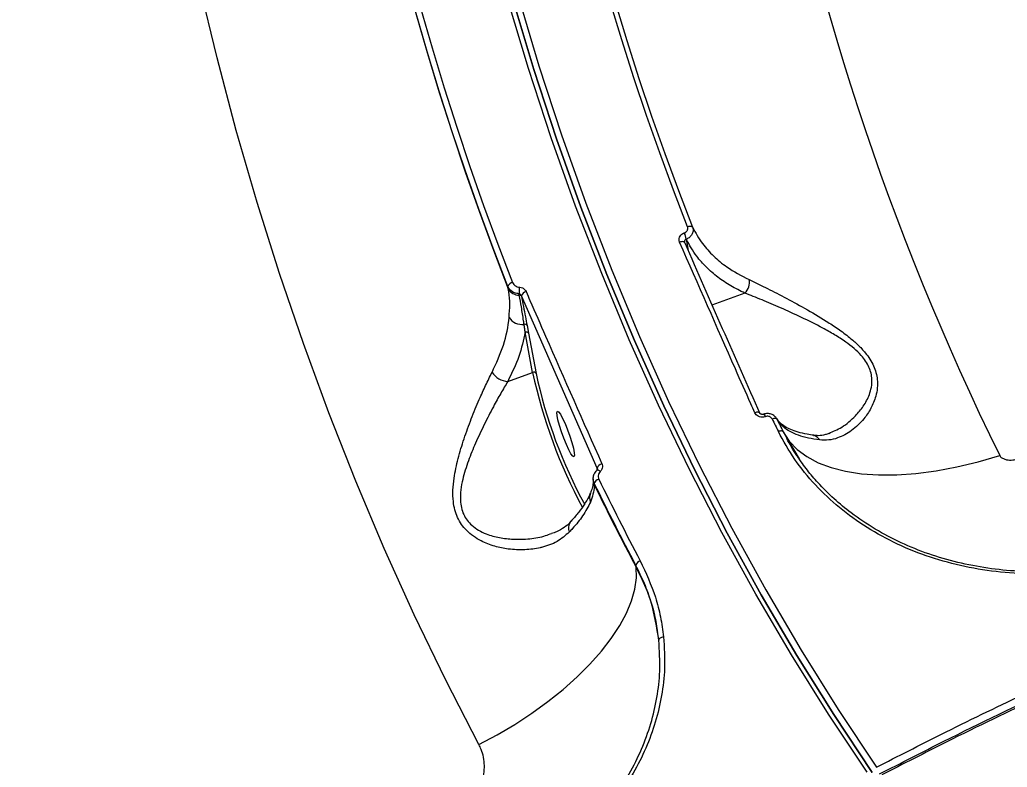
# Model space of a CAD drawing. Header units: millimetres. Extents: x -8607 to 7621, y -5747 to 4382.
# Drawn here: x 4368.8 to 4551.7, y -271.6 to -133 of the extents above; entities that cross this region are included whole.
import ezdxf

# ---------------------------------------------------------------- set-up
doc = ezdxf.new("R2010")
doc.units = ezdxf.units.MM
doc.layers.add('DIKOM_ОБЪЕКТ', color=7, linetype='Continuous')
doc.layers.add('DIKOM_РАЗМЕР_ОБЪЕКТА', color=7, linetype='Continuous')
doc.styles.add('style1', font='arial.ttf', dxfattribs={"width": 0.8})
doc.dimstyles.new('1-50', dxfattribs={"dimtxt": 300, "dimasz": 200, "dimexe": 100, "dimexo": 0, "dimgap": 100, "dimtad": 1, "dimtxsty": 'style1', "dimcen": 200, "dimclrd": 7, "dimclre": 7, "dimclrt": 7, "dimadec": 1, "dimazin": 2, "dimtfac": 1, "dimtmove": 0, "dimatfit": 2, "dimfxl": 0, "dimlwd": 25, "dimlwe": 18, "dimarcsym": 0})

# ---------------------------------------------------------------- blocks, each defined once
blk = doc.blocks.new('*D11')
at = {"layer": 'Defpoints', "color": 0, "transparency": 16777216}
for p in [(7619.37, -165.15), (-6826.53, -739.39), (7619.37, -5647.14)]:
    blk.add_point(p, dxfattribs=at)
at = {"layer": 'DIKOM_РАЗМЕР_ОБЪЕКТА', "color": 7, "lineweight": 18, "transparency": 16777216}
for p, q in [((7619.37, -165.15), (7619.37, -5747.14)), ((-6826.53, -739.39), (-6826.53, -5747.14))]:
    blk.add_line(p, q, dxfattribs=at)
at = {"layer": 'DIKOM_РАЗМЕР_ОБЪЕКТА', "color": 7, "lineweight": 25, "transparency": 16777216}
blk.add_line((-6626.53, -5647.14), (7419.37, -5647.14), dxfattribs=at)
at = {"layer": 'DIKOM_РАЗМЕР_ОБЪЕКТА', "color": 7, "transparency": 16777216}
for points in [[(-6626.53, -5613.8), (-6626.53, -5680.47), (-6826.53, -5647.14)], [(7419.37, -5613.8), (7419.37, -5680.47), (7619.37, -5647.14)]]:
    blk.add_solid(points, dxfattribs=at)
at = {"layer": 'DIKOM_РАЗМЕР_ОБЪЕКТА', "color": 7, "transparency": 16777216, "insert": (396.42, -5393.96), "char_height": 300, "attachment_point": 5, "style": 'style1'}
blk.add_mtext('14400', dxfattribs=at)
blk = doc.blocks.new('*D13')
at = {"layer": 'Defpoints', "color": 0, "transparency": 16777216}
for p in [(-5326.53, -191.39), (6073.47, -191.39), (6073.47, -4959.53)]:
    blk.add_point(p, dxfattribs=at)
at = {"layer": 'DIKOM_РАЗМЕР_ОБЪЕКТА', "color": 7, "lineweight": 18, "transparency": 16777216}
for p, q in [((-5326.53, -191.39), (-5326.53, -5059.53)), ((6073.47, -191.39), (6073.47, -5059.53))]:
    blk.add_line(p, q, dxfattribs=at)
at = {"layer": 'DIKOM_РАЗМЕР_ОБЪЕКТА', "color": 7, "lineweight": 25, "transparency": 16777216}
blk.add_line((-5126.53, -4959.53), (5873.47, -4959.53), dxfattribs=at)
at = {"layer": 'DIKOM_РАЗМЕР_ОБЪЕКТА', "color": 7, "transparency": 16777216}
for points in [[(-5126.53, -4926.2), (-5126.53, -4992.86), (-5326.53, -4959.53)], [(5873.47, -4926.2), (5873.47, -4992.86), (6073.47, -4959.53)]]:
    blk.add_solid(points, dxfattribs=at)
at = {"layer": 'DIKOM_РАЗМЕР_ОБЪЕКТА', "color": 7, "transparency": 16777216, "insert": (373.47, -4706.36), "char_height": 300, "attachment_point": 5, "style": 'style1'}
blk.add_mtext('11400', dxfattribs=at)

msp = doc.modelspace()

# ---------------------------------------------------------------- linework, layer by layer
at = {"layer": 'DIKOM_ОБЪЕКТ', "color": 7, "linetype": 'Continuous', "lineweight": 15}
for p, q in [((4491.902, -172.491), (4491.927, -172.483)), ((4492.276, -173.676), (4492.25, -173.685)), ((4492.25, -173.685), (4492.608, -175.782)), ((4491.981, -174.35), (4491.966, -174.289)), ((4459.303, -182.861), (4459.229, -182.437)), ((4461.343, -184.034), (4461.296, -183.782)), ((4475.789, -216.126), (4461.73, -184.175)), ((4461.73, -184.175), (4461.745, -184.255)), ((4503.13, -183.667), (4497.032, -185.873)), ((4462.78, -189.651), (4463.062, -191.114)), ((4463.811, -198.366), (4462.424, -190.931)), ((4463.062, -191.114), (4464.448, -198.549)), ((4459.209, -200.031), (4463.811, -198.366)), ((4506.932, -206.569), (4506.906, -206.578)), ((4510.245, -209.382), (4513.2, -214.384)), ((4515.833, -210.059), (4515.889, -210.068)), ((4475.788, -216.382), (4475.789, -216.26)), ((4475.789, -216.26), (4475.789, -216.126)), ((4475.036, -218.077), (4475.034, -218.295)), ((4475.235, -218.974), (4475.233, -219.22)), ((4482.978, -234.497), (4482.927, -234.145)), ((4487.015, -246.588), (4487.011, -246.554))]:
    msp.add_line(p, q, dxfattribs=at)
at = {"layer": 'DIKOM_ОБЪЕКТ', "color": 7, "linetype": 'Continuous', "lineweight": 15, "flags": 128}
for points in [[(4447.352, -67.171), (4448.736, -75.182), (4451.35, -88.728), (4454.284, -102.143), (4457.536, -115.42), (4461.104, -128.549), (4464.986, -141.522), (4469.179, -154.33), (4473.68, -166.966), (4478.487, -179.42), (4483.596, -191.685), (4489.005, -203.752), (4494.708, -215.614), (4500.704, -227.262), (4506.987, -238.69), (4513.554, -249.89), (4520.401, -260.853), (4527.522, -271.575)], [(4525.782, -272.483), (4518.64, -261.73), (4511.773, -250.733), (4505.186, -239.499), (4498.884, -228.037), (4492.87, -216.353), (4487.149, -204.456), (4481.724, -192.352), (4476.599, -180.051), (4471.778, -167.559), (4467.263, -154.885), (4463.057, -142.038), (4459.164, -129.026), (4455.585, -115.857), (4452.323, -102.541), (4449.381, -89.085), (4446.759, -75.498), (4445.503, -68.265)], [(4526.731, -272.561), (4519.593, -261.815), (4512.731, -250.825), (4506.148, -239.599), (4499.85, -228.144), (4493.841, -216.468), (4488.123, -204.578), (4482.702, -192.483), (4477.581, -180.189), (4472.762, -167.705), (4468.25, -155.04), (4464.048, -142.201), (4460.157, -129.198), (4456.58, -116.038), (4453.32, -102.73), (4450.38, -89.282), (4447.76, -75.705), (4446.383, -67.744)], [(4446.383, -67.744), (4447.76, -75.703), (4450.379, -89.281), (4453.32, -102.729), (4456.58, -116.037), (4460.156, -129.197), (4464.047, -142.201), (4468.25, -155.04), (4472.763, -167.706), (4477.581, -180.19), (4482.703, -192.483), (4488.124, -204.579), (4493.841, -216.469), (4499.851, -228.146), (4506.149, -239.601), (4512.732, -250.827), (4519.595, -261.817), (4526.733, -272.563)], [(4453.838, -267.343), (4447.728, -255.431), (4441.89, -243.32), (4436.328, -231.016), (4431.046, -218.527), (4426.045, -205.858), (4421.329, -193.017), (4416.901, -180.011), (4412.762, -166.847), (4408.916, -153.533), (4405.364, -140.075), (4402.107, -126.482), (4399.149, -112.759), (4396.491, -98.916), (4396.438, -98.622)], [(4492.513, -171.386), (4489.888, -164.565), (4487.356, -157.688), (4484.919, -150.756), (4482.576, -143.771), (4480.328, -136.733), (4478.176, -129.646), (4476.12, -122.509), (4474.161, -115.326)], [(4475.094, -115.444), (4477.052, -122.623), (4479.107, -129.754), (4481.257, -136.837), (4483.503, -143.869), (4485.844, -150.849), (4488.28, -157.776), (4490.81, -164.649), (4493.433, -171.465)], [(4440.045, -124.034), (4442.103, -131.571), (4444.262, -139.059), (4446.521, -146.496), (4448.88, -153.88), (4451.338, -161.21), (4453.895, -168.485), (4456.55, -175.702), (4459.303, -182.861)], [(4459.229, -182.437), (4456.491, -175.313), (4453.851, -168.131), (4451.307, -160.892), (4448.862, -153.599), (4446.515, -146.252), (4444.266, -138.852), (4442.117, -131.403), (4440.067, -123.904)], [(4440.979, -123.287), (4443.024, -130.769), (4445.169, -138.203), (4447.412, -145.585), (4449.754, -152.916), (4452.194, -160.193), (4454.732, -167.415), (4457.366, -174.581), (4460.098, -181.689)], [(4493.433, -171.465), (4493.386, -171.405), (4493.313, -171.358), (4493.218, -171.325), (4493.103, -171.306), (4492.971, -171.304), (4492.826, -171.316), (4492.672, -171.344), (4492.513, -171.386)], [(4491.966, -174.289), (4491.957, -174.27), (4491.899, -174.205), (4491.81, -174.158), (4491.694, -174.131), (4491.553, -174.123), (4491.394, -174.137), (4491.223, -174.171), (4491.045, -174.224)], [(4469.82, -207.87), (4470.283, -209.011), (4470.718, -210.216), (4471.089, -211.386), (4471.368, -212.428), (4471.53, -213.256), (4471.563, -213.803), (4471.464, -214.026), (4471.242, -213.905), (4470.914, -213.452), (4470.506, -212.702), (4470.053, -211.716), (4469.59, -210.575), (4469.155, -209.37), (4468.783, -208.199), (4468.505, -207.158), (4468.343, -206.33), (4468.31, -205.783), (4468.409, -205.56), (4468.631, -205.681), (4468.959, -206.134), (4469.366, -206.884), (4469.82, -207.87)], [(4505.891, -205.923), (4505.882, -205.905), (4505.822, -205.835), (4505.731, -205.783), (4505.612, -205.751), (4505.47, -205.74), (4505.31, -205.751), (4505.138, -205.783), (4504.959, -205.835)], [(4506.627, -206.117), (4506.6, -206.127), (4506.592, -206.129)], [(4509.105, -207.069), (4509.056, -207.006), (4508.983, -206.958), (4508.889, -206.925), (4508.775, -206.91), (4508.645, -206.911), (4508.502, -206.93), (4508.351, -206.965), (4508.196, -207.016)], [(4510.245, -209.382), (4511.362, -211.109), (4512.819, -212.647), (4514.604, -213.986), (4516.702, -215.115), (4519.098, -216.025), (4521.774, -216.708), (4524.707, -217.16), (4527.876, -217.378), (4531.255, -217.358), (4534.819, -217.102), (4538.54, -216.612), (4542.388, -215.89), (4546.334, -214.944), (4550.346, -213.78)], [(4475.72, -216.476), (4475.706, -216.495), (4475.691, -216.553)], [(4476.344, -216.715), (4476.215, -216.621), (4476.093, -216.545), (4475.981, -216.489), (4475.884, -216.456), (4475.804, -216.445), (4475.744, -216.459), (4475.72, -216.476)], [(4453.838, -267.343), (4457.212, -265.552), (4460.489, -263.618), (4463.64, -261.558), (4466.635, -259.392), (4469.447, -257.139), (4472.051, -254.82), (4474.424, -252.456), (4476.542, -250.068), (4478.388, -247.678), (4479.943, -245.308), (4481.195, -242.98), (4482.132, -240.714), (4482.744, -238.532), (4483.027, -236.453), (4482.978, -234.497)], [(4488.072, -247.408), (4487.884, -247.442), (4487.708, -247.493), (4487.549, -247.559), (4487.412, -247.637), (4487.305, -247.724), (4487.229, -247.818), (4487.188, -247.914), (4487.184, -248.01)]]:
    msp.add_lwpolyline(points, dxfattribs=at)
at = {"layer": 'DIKOM_ОБЪЕКТ', "color": 7, "linetype": 'Continuous', "lineweight": 15}
for centre, radius, start, end in [((4994.725, 4.855), 495.251, 190.05576, 206.19729), ((4487.457, -174.436), 4.852, 8.90848, 23.62886), ((4487.483, -174.427), 4.851, 8.90326, 23.6282), ((4460.298, -182.801), 1.13, 100.21745, 161.16475), ((4461.266, -181.807), 2.228, 208.23254, 271.96993), ((4468.196, -183.487), 6.906, 172.32008, 182.44965), ((4501.455, -181.778), 2.525, 311.54635, 14.1042), ((4461.359, -184.482), 0.448, 30.43461, 92.06345), ((4462.839, -184.536), 1.166, 102.29849, 161.96923), ((4461.844, -186.629), 2.852, 212.87694, 277.66414), ((4462.372, -189.924), 0.491, 33.7989, 107.47194), ((4462.635, -191.398), 0.512, 33.67951, 114.32156), ((4459.442, -196.244), 3.794, 213.84901, 266.47442), ((4464.022, -198.833), 0.512, 33.67951, 114.32156), ((4555.107, -178.838), 93.361, 192.07324, 208.49973), ((4552.361, -179.825), 89.884, 192.02345, 208.6221), ((4506.164, -206.765), 0.766, 14.10817, 56.03948), ((4506.181, -206.76), 0.775, 14.27311, 55.67408), ((4933.524, 1.143), 473.533, 206.07743, 206.38971), ((4934.127, 0.94), 473.193, 206.07743, 206.38971), ((4515.573, -211.637), 1.601, 27.75304, 78.61433), ((4476.882, -216.431), 1.135, 102.41, 164.41003), ((4477.216, -218.31), 2.182, 179.64884, 204.63769), ((4922.211, -2.223), 496.868, 205.89544, 207.87069), ((4476.358, -219.27), 1.162, 104.47051, 165.21707), ((4921.92, -2.031), 496.58, 205.90461, 207.86735), ((4921.756, -1.686), 495.472, 205.90461, 207.86735), ((4476.44, -221.564), 2.081, 157.28058, 203.68626), ((4472.224, -227.217), 1.807, 141.79097, 204.9211), ((4484.073, -234.412), 1.177, 106.29215, 166.88029)]:
    msp.add_arc(centre, radius, start, end, dxfattribs=at)
for points, knots in [([(4831.918, -171.942), (4831.674, -170.822), (4831.085, -168.121), (4829.326, -163.886), (4826.895, -159.488), (4823.992, -155.386), (4820.836, -151.655), (4817.285, -148.052), (4813.375, -144.572), (4809.028, -141.138), (4804.43, -137.885), (4799.649, -134.815), (4794.737, -131.919), (4789.494, -129.072), (4782.237, -125.428), (4772.542, -121.064), (4759.879, -116.094), (4746.094, -111.354), (4732.705, -107.312), (4720.083, -103.901), (4708.506, -101.049), (4696.44, -98.344), (4683.872, -95.787), (4670.842, -93.392), (4657.345, -91.161), (4643.433, -89.108), (4629.848, -87.334), (4616.695, -85.814), (4604.32, -84.55), (4592.03, -83.45), (4579.839, -82.503), (4567.484, -81.685), (4551.781, -80.83), (4532.619, -80.056), (4517.447, -79.816), (4509.848, -79.696)], [0, 0, 0, 0, 0.0227599, 0.0548854, 0.0870717, 0.1140801, 0.141125, 0.1664296, 0.1917342, 0.2171614, 0.2425885, 0.2650604, 0.2875322, 0.3100908, 0.3326493, 0.3757067, 0.4189361, 0.4623195, 0.5058774, 0.5365967, 0.5673702, 0.598355, 0.6293948, 0.6607147, 0.6920907, 0.7236823, 0.7553309, 0.7822601, 0.8092243, 0.8344449, 0.8596655, 0.8850005, 0.9103355, 0.9550885, 1, 1, 1, 1]), ([(4491.927, -172.483), (4491.943, -172.477), (4492.062, -172.435), (4492.264, -172.319), (4492.443, -172.116), (4492.552, -171.881), (4492.588, -171.64), (4492.536, -171.465), (4492.513, -171.386)], [0, 0, 0, 0, 0.0340103, 0.252264, 0.4705298, 0.5979374, 0.8193065, 1, 1, 1, 1]), ([(4493.433, -171.465), (4493.476, -171.615), (4493.571, -171.949), (4493.495, -172.422), (4493.28, -172.893), (4492.932, -173.31), (4492.537, -173.566), (4492.307, -173.663), (4492.276, -173.676)], [0, 0, 0, 0, 0.1805008, 0.4029091, 0.5309916, 0.7496247, 0.9664027, 1, 1, 1, 1]), ([(4493.433, -171.465), (4494.01, -172.5), (4495.073, -174.405), (4497.281, -176.825), (4500.039, -179.153), (4502.481, -180.423), (4503.904, -181.162)], [0, 0, 0, 0, 0.2580784, 0.4750061, 0.694075, 1, 1, 1, 1]), ([(4491.045, -174.224), (4490.998, -174.076), (4490.905, -173.779), (4490.986, -173.315), (4491.225, -172.909), (4491.556, -172.63), (4491.805, -172.53), (4491.902, -172.491)], [0, 0, 0, 0, 0.2182614, 0.4367519, 0.6530228, 0.8657456, 1, 1, 1, 1]), ([(4492.25, -173.685), (4492.218, -173.696), (4492.134, -173.727), (4492.024, -173.828), (4491.95, -173.985), (4491.928, -174.128), (4491.949, -174.208), (4491.954, -174.23)], [0, 0, 0, 0, 0.1504887, 0.3898049, 0.6406879, 0.905051, 1, 1, 1, 1]), ([(4503.13, -183.667), (4502.236, -183.229), (4500.442, -182.35), (4498.074, -180.738), (4495.966, -178.904), (4493.909, -176.6), (4492.875, -174.748), (4492.276, -173.676)], [0, 0, 0, 0, 0.1819181, 0.3651193, 0.552343, 0.7409454, 1, 1, 1, 1]), ([(4504.959, -205.835), (4504.72, -205.295), (4503.524, -202.598), (4498.894, -192.14), (4494.489, -182.085), (4491.045, -174.224)], [0, 0, 0, 0, 0.0517104, 0.2585534, 1, 1, 1, 1]), ([(4491.967, -174.287), (4491.964, -174.281), (4491.952, -174.261), (4491.954, -174.245), (4491.956, -174.233)], [0, 0, 0, 0, 0.2753985, 1, 1, 1, 1]), ([(4491.981, -174.35), (4494.305, -179.664), (4498.956, -190.292), (4503.591, -200.757), (4505.908, -205.991)], [0, 0, 0, 0, 0.4999182, 1, 1, 1, 1]), ([(4461.296, -183.782), (4461.221, -183.776), (4460.865, -183.747), (4460.257, -183.557), (4459.59, -183.096), (4459.349, -182.656), (4459.229, -182.437)], [0, 0, 0, 0, 0.0813858, 0.3857913, 0.6937318, 1, 1, 1, 1]), ([(4459.448, -188.178), (4459.507, -187.366), (4459.624, -185.737), (4459.495, -184.012), (4459.334, -183.05), (4459.303, -182.861)], [0, 0, 0, 0, 0.4438965, 0.8911134, 1, 1, 1, 1]), ([(4460.098, -181.689), (4460.171, -181.831), (4460.319, -182.113), (4460.723, -182.413), (4461.092, -182.539), (4461.306, -182.56), (4461.352, -182.564)], [0, 0, 0, 0, 0.30774, 0.6158747, 0.9190999, 1, 1, 1, 1]), ([(4461.352, -182.564), (4461.38, -182.567), (4461.579, -182.584), (4461.936, -182.693), (4462.353, -182.981), (4462.511, -183.258), (4462.59, -183.397)], [0, 0, 0, 0, 0.05239378, 0.36504753, 0.68273415, 1, 1, 1, 1]), ([(4503.904, -181.162), (4504.889, -181.628), (4506.887, -182.573), (4510.403, -184.388), (4514.213, -186.455), (4517.61, -188.447), (4520.403, -190.282), (4522.371, -191.738), (4524.08, -193.223), (4525.703, -194.943), (4527.123, -197.141), (4527.716, -199.411), (4527.703, -201.28), (4527.347, -203.124), (4526.515, -205.096), (4525.007, -207.314), (4522.923, -209.294), (4520.678, -210.485), (4518.673, -210.975), (4517.553, -210.92), (4516.99, -210.892)], [0, 0, 0, 0, 0.0717889, 0.1456298, 0.2211699, 0.2985182, 0.3406369, 0.3832929, 0.4161016, 0.4496125, 0.4986455, 0.5477921, 0.5804516, 0.6139716, 0.670437, 0.7283184, 0.8119545, 0.8980741, 0.9486872, 1, 1, 1, 1]), ([(4461.73, -184.175), (4461.701, -184.113), (4461.644, -183.992), (4461.501, -183.856), (4461.375, -183.797), (4461.306, -183.784), (4461.296, -183.782)], [0, 0, 0, 0, 0.3345066, 0.654902, 0.9517867, 1, 1, 1, 1]), ([(4462.224, -189.456), (4462.193, -189.238), (4462.034, -188.146), (4461.755, -186.334), (4461.473, -184.765), (4461.343, -184.034)], [0, 0, 0, 0, 0.1178903, 0.5894817, 1, 1, 1, 1]), ([(4461.745, -184.255), (4461.982, -185.515), (4462.316, -187.293), (4462.675, -189.119), (4462.78, -189.651)], [0, 0, 0, 0, 0.7088229, 1, 1, 1, 1]), ([(4462.59, -183.397), (4462.831, -183.947), (4464.032, -186.695), (4468.722, -197.404), (4473.159, -207.448), (4476.638, -215.322)], [0, 0, 0, 0, 0.0512253, 0.2561273, 1, 1, 1, 1]), ([(4518.663, -209.668), (4519.477, -209.327), (4521.24, -208.588), (4523.405, -206.76), (4525.131, -204.668), (4526.116, -202.853), (4526.611, -201.13), (4526.749, -199.432), (4526.272, -197.347), (4524.927, -195.392), (4523.361, -193.895), (4521.691, -192.612), (4519.737, -191.359), (4516.981, -189.809), (4513.579, -188.123), (4509.783, -186.401), (4506.208, -184.865), (4504.164, -184.069), (4503.13, -183.667)], [0, 0, 0, 0, 0.0846604, 0.1834606, 0.2473587, 0.3124998, 0.3482019, 0.3847829, 0.4370527, 0.4892445, 0.5249901, 0.561777, 0.6091404, 0.657197, 0.7439083, 0.8325184, 0.9153035, 1, 1, 1, 1]), ([(4456.291, -198.357), (4457.067, -196.668), (4458.641, -193.242), (4459.288, -189.86), (4459.448, -188.187), (4459.448, -188.178)], [0, 0, 0, 0, 0.4913944, 0.9970665, 1, 1, 1, 1]), ([(4462.424, -190.931), (4462.397, -190.717), (4462.335, -190.231), (4462.264, -189.734), (4462.224, -189.456)], [0, 0, 0, 0, 0.4403356, 1, 1, 1, 1]), ([(4462.424, -190.931), (4462.103, -192.416), (4461.454, -195.415), (4459.963, -198.482), (4459.209, -200.031)], [0, 0, 0, 0, 0.4947656, 1, 1, 1, 1]), ([(4470.585, -227.979), (4469.869, -228.604), (4468.408, -229.88), (4466.406, -230.587), (4464.395, -231.07), (4462.381, -231.334), (4459.511, -231.212), (4456.766, -230.657), (4454.583, -229.833), (4452.823, -228.793), (4451.587, -227.757), (4450.597, -226.569), (4449.874, -225.297), (4449.368, -223.862), (4449.06, -222.16), (4449.008, -220.181), (4449.274, -217.506), (4449.97, -214.303), (4451.097, -210.614), (4452.444, -206.925), (4453.808, -203.615), (4455.107, -200.717), (4455.894, -199.148), (4456.291, -198.357)], [0, 0, 0, 0, 0.07129456, 0.14548305, 0.15108951, 0.21660779, 0.28345134, 0.33709108, 0.39168546, 0.42501799, 0.45895572, 0.48587327, 0.51344934, 0.5404095, 0.56809058, 0.60421164, 0.64125135, 0.70234811, 0.76499262, 0.83029754, 0.89690598, 0.94800648, 1, 1, 1, 1]), ([(4459.209, -200.031), (4458.771, -200.763), (4457.889, -202.24), (4456.419, -204.919), (4454.831, -208), (4453.246, -211.368), (4451.852, -214.772), (4450.928, -217.673), (4450.464, -220.138), (4450.349, -222.373), (4450.867, -224.789), (4452.251, -226.581), (4453.782, -227.662), (4455.505, -228.474), (4457.678, -229.061), (4460.412, -229.369), (4463.298, -229.246), (4465.71, -228.881), (4466.942, -228.36), (4467.297, -228.209)], [0, 0, 0, 0, 0.06007684, 0.12114615, 0.1978645, 0.27595723, 0.34636972, 0.41820141, 0.45806199, 0.4989072, 0.55694198, 0.61489697, 0.65154537, 0.68912759, 0.75054525, 0.81320871, 0.89010107, 0.96832366, 1, 1, 1, 1]), ([(4527.522, -271.575), (4531.499, -269.529), (4540.508, -264.895), (4554.6, -258.074), (4569.792, -251.108), (4585.013, -244.554), (4600.327, -238.38), (4615.689, -232.618), (4631.09, -227.285), (4646.408, -222.428), (4661.418, -218.118), (4676.081, -214.349), (4690.393, -211.103), (4704.522, -208.342), (4718.525, -206.061), (4732.355, -204.279), (4745.998, -203.014), (4759.342, -202.282), (4772.192, -202.092), (4784.522, -202.425), (4796.34, -203.261), (4807.785, -204.605), (4818.898, -206.473), (4829.637, -208.873), (4839.982, -211.818), (4849.852, -215.29), (4859.077, -219.256), (4866.887, -223.174), (4871.352, -225.947), (4873.193, -227.089)], [0, 0, 0, 0, 0.0293277, 0.0664393, 0.1036146, 0.1409835, 0.1784174, 0.2165979, 0.2548478, 0.2933087, 0.3318405, 0.3689521, 0.4061274, 0.4434962, 0.4809302, 0.5191107, 0.5573606, 0.5958214, 0.6343533, 0.6714644, 0.7086393, 0.7460077, 0.7834412, 0.8216212, 0.8598706, 0.898331, 0.9368624, 0.9739738, 1, 1, 1, 1]), ([(4528.09, -272.823), (4532.058, -270.782), (4542.827, -265.244), (4560.482, -256.794), (4581.008, -247.695), (4601.503, -239.374), (4621.872, -231.855), (4642.018, -225.18), (4661.878, -219.375), (4681.408, -214.471), (4700.596, -210.442), (4719.34, -207.36), (4734.246, -205.43), (4742.67, -204.866), (4745.211, -204.696)], [0, 0, 0, 0, 0.0528056, 0.1433377, 0.2341551, 0.3251179, 0.4160806, 0.506898, 0.5974301, 0.6879619, 0.7787791, 0.8697417, 0.9607042, 1, 1, 1, 1]), ([(4873.434, -228.078), (4871.938, -227.144), (4867.725, -224.512), (4860.275, -220.788), (4851.169, -216.852), (4841.632, -213.463), (4831.59, -210.55), (4820.983, -208.116), (4809.83, -206.179), (4798.125, -204.756), (4785.949, -203.865), (4773.485, -203.518), (4760.787, -203.696), (4747.877, -204.377), (4734.607, -205.568), (4720.915, -207.282), (4706.831, -209.527), (4692.355, -212.317), (4677.595, -215.639), (4661.973, -219.646), (4645.516, -224.402), (4628.23, -229.977), (4610.734, -236.196), (4593.052, -243.056), (4575.396, -250.475), (4557.838, -258.418), (4542.246, -265.932), (4532.479, -270.955), (4528.502, -273.001)], [0, 0, 0, 0, 0.0212764, 0.0599396, 0.0971779, 0.1344802, 0.1719768, 0.2095386, 0.2478495, 0.2862301, 0.3248223, 0.3634858, 0.4007241, 0.4380264, 0.4755229, 0.5130848, 0.5513957, 0.5897762, 0.6283685, 0.667032, 0.7104178, 0.7538037, 0.7972908, 0.8410869, 0.8849871, 0.9277311, 0.970572, 1, 1, 1, 1]), ([(4506.906, -206.578), (4506.805, -206.607), (4506.544, -206.682), (4506.089, -206.676), (4505.604, -206.524), (4505.192, -206.238), (4505.037, -205.969), (4504.959, -205.835)], [0, 0, 0, 0, 0.1342544, 0.3469772, 0.5632481, 0.7817386, 1, 1, 1, 1]), ([(4506.591, -206.127), (4506.556, -206.138), (4506.474, -206.165), (4506.325, -206.17), (4506.171, -206.143), (4506.039, -206.085), (4505.942, -206.007), (4505.901, -205.95), (4505.893, -205.926), (4505.891, -205.922)], [0, 0, 0, 0, 0.1142147, 0.2675696, 0.4163438, 0.5771172, 0.7550863, 0.964694, 1, 1, 1, 1]), ([(4509.052, -207.016), (4508.961, -206.862), (4508.753, -206.509), (4508.186, -206.144), (4507.487, -205.974), (4506.93, -205.995), (4506.665, -206.115), (4506.623, -206.134)], [0, 0, 0, 0, 0.1919507, 0.4391718, 0.6913241, 0.9507334, 1, 1, 1, 1]), ([(4508.196, -207.016), (4508.195, -207.014), (4508.152, -206.926), (4508.031, -206.763), (4507.802, -206.61), (4507.533, -206.517), (4507.242, -206.488), (4507.032, -206.543), (4506.932, -206.569)], [0, 0, 0, 0, 0.0043468, 0.2198207, 0.4355752, 0.5682506, 0.7938306, 1, 1, 1, 1]), ([(4516.99, -210.892), (4516.27, -210.786), (4514.824, -210.574), (4513, -210.047), (4511.442, -209.364), (4510.241, -208.534), (4509.504, -207.746), (4509.204, -207.238), (4509.105, -207.069)], [0, 0, 0, 0, 0.1821545, 0.3655938, 0.553059, 0.7419031, 0.9141914, 1, 1, 1, 1]), ([(4515.896, -210.017), (4515.475, -209.963), (4514.401, -209.824), (4512.969, -209.466), (4511.586, -208.98), (4510.501, -208.413), (4509.714, -207.796), (4509.274, -207.323), (4509.147, -207.035), (4509.118, -206.969)], [0, 0, 0, 0, 0.1072679, 0.2740643, 0.4406093, 0.6071877, 0.7750578, 0.9483031, 1, 1, 1, 1]), ([(4576.789, -232.77), (4574.699, -233.36), (4570.522, -234.541), (4563.919, -235.513), (4557.211, -235.861), (4550.479, -235.513), (4543.848, -234.469), (4537.435, -232.729), (4531.348, -230.309), (4525.69, -227.231), (4520.565, -223.543), (4516.075, -219.292), (4512.219, -214.569), (4510.298, -211.078), (4509.337, -209.331)], [0, 0, 0, 0, 0.0836186, 0.1671661, 0.2504175, 0.3338525, 0.4173036, 0.5004885, 0.5837385, 0.6671385, 0.7504577, 0.8333964, 0.916628, 1, 1, 1, 1]), ([(4518.712, -209.662), (4518.49, -209.75), (4517.822, -210.017), (4516.877, -210.146), (4516.13, -210.062), (4515.836, -210.03)], [0, 0, 0, 0, 0.2311693, 0.6981696, 1, 1, 1, 1]), ([(4512.9, -213.964), (4512.86, -213.909), (4512.09, -212.838), (4511.479, -211.711), (4510.898, -210.642)], [0, 0, 0, 0, 0.0517221, 1, 1, 1, 1]), ([(4576.471, -232.399), (4574.656, -232.92), (4571.309, -233.879), (4566.51, -234.708), (4562.56, -235.138), (4559.321, -235.309), (4556.48, -235.334), (4552.775, -235.21), (4548.098, -234.744), (4542.552, -233.677), (4537.168, -232.102), (4532.03, -230.033), (4527.206, -227.487), (4523.087, -224.713), (4519.563, -221.795), (4516.885, -219.117), (4514.626, -216.473), (4513.487, -214.818), (4512.9, -213.964)], [0, 0, 0, 0, 0.0800729, 0.1475936, 0.2020153, 0.2438444, 0.280645, 0.3183178, 0.3954558, 0.472684, 0.5502978, 0.6280788, 0.7052789, 0.7828751, 0.8432771, 0.9067329, 0.9518756, 1, 1, 1, 1]), ([(4550.346, -213.78), (4550.395, -213.858), (4550.496, -214.022), (4550.815, -214.276), (4551.285, -214.491), (4552.071, -214.654), (4552.776, -214.612), (4553.443, -214.458), (4553.721, -214.35), (4553.905, -214.278)], [0, 0, 0, 0, 0.0767419, 0.1605212, 0.317401, 0.4661276, 0.7624994, 0.842837, 1, 1, 1, 1]), ([(4476.638, -215.322), (4476.656, -215.366), (4476.729, -215.548), (4476.762, -215.896), (4476.649, -216.346), (4476.446, -216.592), (4476.344, -216.715)], [0, 0, 0, 0, 0.0963825, 0.3985513, 0.6990818, 1, 1, 1, 1]), ([(4475.235, -218.974), (4475.194, -218.877), (4475.056, -218.547), (4474.999, -217.932), (4475.186, -217.173), (4475.523, -216.76), (4475.691, -216.553)], [0, 0, 0, 0, 0.1209496, 0.4144473, 0.7069479, 1, 1, 1, 1]), ([(4475.816, -216.269), (4475.818, -216.277), (4475.827, -216.309), (4475.806, -216.376), (4475.742, -216.448), (4475.718, -216.474)], [0, 0, 0, 0, 0.1728552, 0.6984907, 1, 1, 1, 1]), ([(4475.818, -216.269), (4475.817, -216.233), (4475.816, -216.183), (4475.795, -216.139), (4475.789, -216.126)], [0, 0, 0, 0, 0.708528, 1, 1, 1, 1]), ([(4476.344, -216.715), (4476.243, -216.838), (4476.04, -217.084), (4475.927, -217.534), (4475.961, -217.896), (4476.044, -218.089), (4476.068, -218.145)], [0, 0, 0, 0, 0.2927357, 0.5851066, 0.8788379, 1, 1, 1, 1]), ([(4475.021, -218.32), (4475.019, -218.487), (4475.015, -218.917), (4474.873, -219.827), (4474.626, -220.449), (4474.506, -220.753)], [0, 0, 0, 0, 0.2437756, 0.630051, 1, 1, 1, 1]), ([(4475.233, -219.22), (4475.23, -219.332), (4475.203, -220.289), (4474.847, -221.411), (4474.534, -222.4)], [0, 0, 0, 0, 0.1178594, 1, 1, 1, 1]), ([(4474.484, -220.78), (4474.442, -220.892), (4474.251, -221.394), (4473.654, -222.442), (4472.661, -223.896), (4471.693, -225.123), (4470.98, -225.874), (4470.783, -226.082)], [0, 0, 0, 0, 0.0772283, 0.348252, 0.6201626, 0.8947252, 1, 1, 1, 1]), ([(4474.534, -222.4), (4474.094, -223.247), (4473.281, -224.812), (4471.738, -226.731), (4470.794, -227.752), (4470.585, -227.979)], [0, 0, 0, 0, 0.4786869, 0.8843747, 1, 1, 1, 1]), ([(4470.808, -226.081), (4470.792, -226.102), (4470.477, -226.512), (4469.643, -227.131), (4468.503, -227.852), (4467.637, -228.146), (4467.318, -228.254)], [0, 0, 0, 0, 0.0203155, 0.3883345, 0.7748721, 1, 1, 1, 1]), ([(4487.184, -248.01), (4486.803, -245.651), (4486.226, -242.083), (4484.576, -237.495), (4483.478, -235.264), (4482.927, -234.145)], [0, 0, 0, 0, 0.4928082, 0.7454985, 1, 1, 1, 1]), ([(4483.743, -233.283), (4484.778, -235.515), (4486.343, -238.892), (4487.566, -243.686), (4487.903, -246.164), (4488.072, -247.408)], [0, 0, 0, 0, 0.4927604, 0.7454691, 1, 1, 1, 1]), ([(4482.978, -234.497), (4483.691, -235.954), (4485.094, -238.819), (4486.385, -242.9), (4486.778, -245.521), (4486.941, -246.605)], [0, 0, 0, 0, 0.3774824, 0.7423736, 1, 1, 1, 1]), ([(4488.072, -247.408), (4488.193, -249.363), (4488.418, -252.968), (4487.791, -258.265), (4486.631, -263.206), (4484.861, -268.046), (4482.506, -272.727), (4479.617, -277.205), (4476.228, -281.445), (4472.362, -285.38), (4468.111, -289.013), (4464.985, -291.111), (4463.425, -292.158)], [0, 0, 0, 0, 0.1166812, 0.2150846, 0.3137979, 0.4122009, 0.510061, 0.6082268, 0.7060845, 0.8039539, 0.9021323, 1, 1, 1, 1]), ([(4467.627, -288.704), (4469.046, -287.55), (4471.879, -285.245), (4475.635, -281.365), (4478.952, -277.219), (4481.772, -272.829), (4484.072, -268.242), (4485.796, -263.498), (4486.925, -258.655), (4487.53, -253.461), (4487.306, -249.928), (4487.184, -248.01)], [0, 0, 0, 0, 0.10871384, 0.21708387, 0.32551155, 0.43428235, 0.54271407, 0.65185778, 0.76134613, 0.87049202, 1, 1, 1, 1]), ([(4450.674, -279.096), (4451.496, -278.442), (4453.17, -277.111), (4454.605, -274.273), (4455.043, -271.225), (4454.578, -268.868), (4453.987, -267.65), (4453.838, -267.343)], [0, 0, 0, 0, 0.2187085, 0.4447818, 0.6794098, 0.9191985, 1, 1, 1, 1])]:
    msp.add_open_spline(points, degree=3, knots=knots, dxfattribs=at)
msp.add_open_spline([(4510.245, -209.382), (4510.211, -209.34), (4510.143, -209.258), (4509.924, -209.213), (4509.648, -209.23), (4509.441, -209.297), (4509.337, -209.331)], degree=3, dxfattribs=at)

# ---------------------------------------------------------------- dimensions: what is measured, and where the dimension line sits
at = {"layer": 'DIKOM_РАЗМЕР_ОБЪЕКТА'}
dim = msp.add_linear_dim(base=(7619.366, -5647.135), p1=(-6826.527, -739.391), p2=(7619.366, -165.147), text='14400', dimstyle='1-50', dxfattribs=at)
dim.commit()
dim.dimension.update_dxf_attribs({"geometry": '*D11', "text_midpoint": (396.419, -5647.135), "dimtype": 160})
dim = msp.add_linear_dim(base=(6073.473, -4959.53), p1=(-5326.527, -191.391), p2=(6073.473, -191.391), dimstyle='1-50', dxfattribs=at)
dim.commit()
dim.dimension.update_dxf_attribs({"geometry": '*D13', "text_midpoint": (373.473, -4959.53), "dimtype": 160})

doc.saveas('drawing.dxf')
